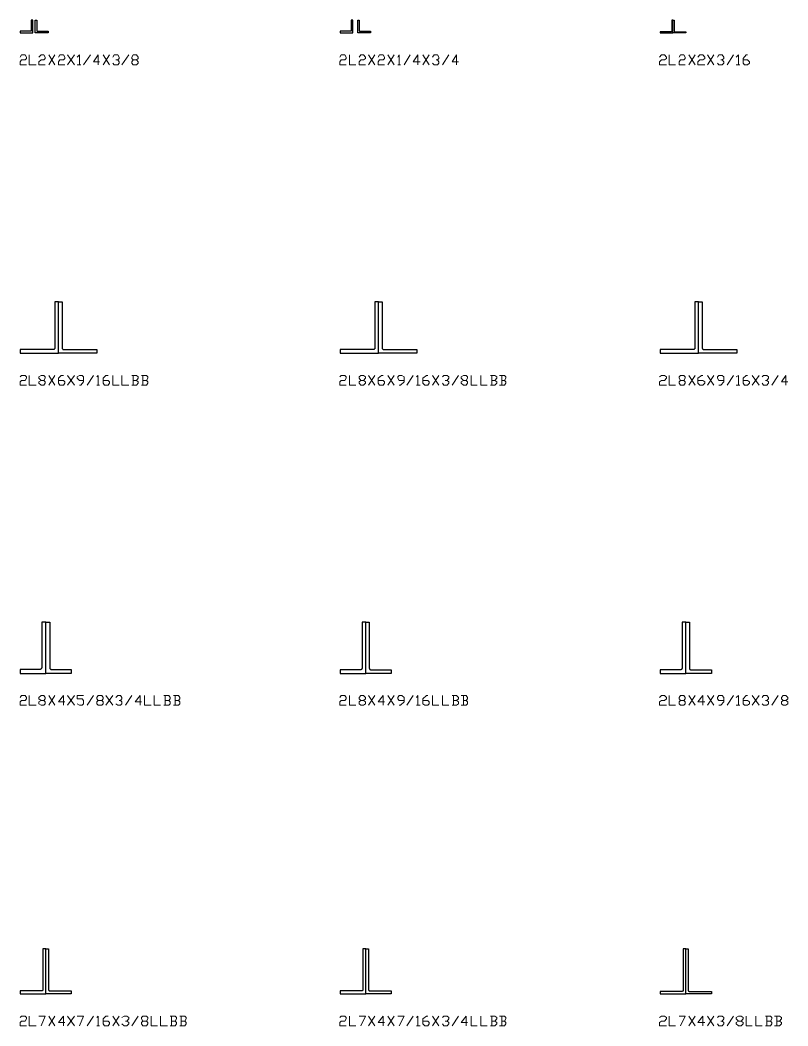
# Model space of a CAD drawing. Header units: inches. Extents: x 0 to 985, y -1555 to 12.
# Drawn here: x 750 to 870, y -555 to -398 of the extents above; entities that cross this region are included whole.
import ezdxf

# ---------------------------------------------------------------- set-up
doc = ezdxf.new("R2010")
doc.units = ezdxf.units.IN
doc.header["$MEASUREMENT"] = 0
doc.layers.add('AISC_STEEL', color=7, linetype='Continuous')

msp = doc.modelspace()

# ---------------------------------------------------------------- linework, layer by layer
at = {"color": 3, "lineweight": 0}
for points in [[(750, -403.76), (750.22, -403.43), (750.77, -403.43), (750.98, -403.76), (750.98, -403.98), (750.77, -404.19), (750.22, -404.19), (750, -404.52), (750, -404.96), (750.98, -404.96)], [(751.42, -403.43), (751.42, -404.96), (752.51, -404.96)], [(752.95, -403.76), (753.27, -403.43), (753.71, -403.43), (753.93, -403.76), (753.93, -403.98), (753.71, -404.19), (753.27, -404.19), (752.95, -404.52), (752.95, -404.96), (753.93, -404.96)], [(754.47, -404.96), (755.45, -403.43)], [(754.47, -403.43), (755.45, -404.96)], [(756, -403.76), (756.22, -403.43), (756.76, -403.43), (756.98, -403.76), (756.98, -403.98), (756.76, -404.19), (756.22, -404.19), (756, -404.52), (756, -404.96), (756.98, -404.96)], [(757.42, -404.96), (758.51, -403.43)], [(757.42, -403.43), (758.51, -404.96)], [(758.94, -403.76), (759.27, -403.43), (759.27, -404.96)], [(759.93, -404.96), (761.02, -403.43)], [(762.43, -404.52), (761.45, -404.52), (762.22, -403.43), (762.22, -404.96)], [(762.98, -404.96), (763.96, -403.43)], [(762.98, -403.43), (763.96, -404.96)], [(764.51, -403.76), (764.72, -403.43), (765.27, -403.43), (765.49, -403.76), (765.49, -403.98), (765.27, -404.19), (764.94, -404.19)], [(765.92, -404.96), (767.01, -403.43)], [(768.21, -404.19), (768.43, -404.52), (768.43, -404.74), (768.21, -404.96), (767.67, -404.96), (767.45, -404.74), (767.45, -404.52), (767.67, -404.19), (768.21, -404.19), (768.43, -403.98), (768.43, -403.76), (768.21, -403.43), (767.67, -403.43), (767.45, -403.76), (767.45, -403.98), (767.67, -404.19)], [(799.95, -403.76), (800.17, -403.43), (800.71, -403.43), (800.93, -403.76), (800.93, -403.98), (800.71, -404.19), (800.17, -404.19), (799.95, -404.52), (799.95, -404.96), (800.93, -404.96)], [(801.47, -403.43), (801.47, -404.96), (802.46, -404.96)], [(803, -403.76), (803.22, -403.43), (803.66, -403.43), (803.98, -403.76), (803.98, -403.98), (803.66, -404.19), (803.22, -404.19), (803, -404.52), (803, -404.96), (803.98, -404.96)], [(804.42, -404.96), (805.4, -403.43)], [(804.42, -403.43), (805.4, -404.96)], [(805.95, -403.76), (806.16, -403.43), (806.71, -403.43), (806.93, -403.76), (806.93, -403.98), (806.71, -404.19), (806.16, -404.19), (805.95, -404.52), (805.95, -404.96), (806.93, -404.96)], [(807.47, -404.96), (808.45, -403.43)], [(807.47, -403.43), (808.45, -404.96)], [(809, -403.76), (809.22, -403.43), (809.22, -404.96)], [(809.98, -404.96), (810.96, -403.43)], [(812.49, -404.52), (811.4, -404.52), (812.16, -403.43), (812.16, -404.96)], [(812.92, -404.96), (813.91, -403.43)], [(812.92, -403.43), (813.91, -404.96)], [(814.45, -403.76), (814.67, -403.43), (815.21, -403.43), (815.43, -403.76), (815.43, -403.98), (815.21, -404.19), (815, -404.19)], [(815.98, -404.96), (816.96, -403.43)], [(818.49, -404.52), (817.51, -404.52), (818.16, -403.43), (818.16, -404.96)], [(849.89, -403.76), (850.22, -403.43), (850.66, -403.43), (850.98, -403.76), (850.98, -403.98), (850.66, -404.19), (850.22, -404.19), (849.89, -404.52), (849.89, -404.96), (850.98, -404.96)], [(851.42, -403.43), (851.42, -404.96), (852.4, -404.96)], [(852.95, -403.76), (853.16, -403.43), (853.71, -403.43), (853.93, -403.76), (853.93, -403.98), (853.71, -404.19), (853.16, -404.19), (852.95, -404.52), (852.95, -404.96), (853.93, -404.96)], [(854.47, -404.96), (855.45, -403.43)], [(854.47, -403.43), (855.45, -404.96)], [(855.89, -403.76), (856.22, -403.43), (856.65, -403.43), (856.98, -403.76), (856.98, -403.98), (856.65, -404.19), (856.22, -404.19), (855.89, -404.52), (855.89, -404.96), (856.98, -404.96)], [(857.42, -404.96), (858.4, -403.43)], [(857.42, -403.43), (858.4, -404.96)], [(858.94, -403.76), (859.16, -403.43), (859.71, -403.43), (859.93, -403.76), (859.93, -403.98), (859.71, -404.19), (859.49, -404.19)], [(860.47, -404.96), (861.45, -403.43)], [(861.89, -403.76), (862.22, -403.43), (862.22, -404.96)], [(862.98, -404.19), (863.63, -404.19), (863.96, -404.52), (863.96, -404.74), (863.63, -404.96), (863.2, -404.96), (862.98, -404.74), (862.98, -403.98), (863.42, -403.43), (863.63, -403.43)], [(758.94, -404.96), (759.49, -404.96)], [(765.27, -404.19), (765.49, -404.52), (765.49, -404.74), (765.27, -404.96), (764.72, -404.96), (764.51, -404.74)], [(809, -404.96), (809.44, -404.96)], [(815.21, -404.19), (815.43, -404.52), (815.43, -404.74), (815.21, -404.96), (814.67, -404.96), (814.45, -404.74)], [(859.71, -404.19), (859.93, -404.52), (859.93, -404.74), (859.71, -404.96), (859.16, -404.96), (858.94, -404.74)], [(861.89, -404.96), (862.43, -404.96)], [(750, -453.7), (750.22, -453.48), (750.77, -453.48), (750.98, -453.7), (750.98, -453.92), (750.77, -454.25), (750.22, -454.25), (750, -454.47), (750, -455.01), (750.98, -455.01)], [(751.42, -453.48), (751.42, -455.01), (752.51, -455.01)], [(753.71, -454.25), (753.93, -454.47), (753.93, -454.68), (753.71, -455.01), (753.27, -455.01), (752.95, -454.68), (752.95, -454.47), (753.27, -454.25), (753.71, -454.25), (753.93, -453.92), (753.93, -453.7), (753.71, -453.48), (753.27, -453.48), (752.95, -453.7), (752.95, -453.92), (753.27, -454.25)], [(754.47, -455.01), (755.45, -453.48)], [(754.47, -453.48), (755.45, -455.01)], [(756, -454.25), (756.76, -454.25), (756.98, -454.47), (756.98, -454.68), (756.76, -455.01), (756.22, -455.01), (756, -454.68), (756, -453.92), (756.44, -453.48), (756.76, -453.48)], [(757.42, -455.01), (758.51, -453.48)], [(757.42, -453.48), (758.51, -455.01)], [(759.27, -455.01), (759.49, -455.01), (759.93, -454.47), (759.93, -453.7), (759.71, -453.48), (759.27, -453.48), (758.94, -453.7), (758.94, -453.92), (759.27, -454.25), (759.93, -454.25)], [(760.47, -455.01), (761.45, -453.48)], [(762, -453.7), (762.22, -453.48), (762.22, -455.01)], [(762.98, -454.25), (763.74, -454.25), (763.96, -454.47), (763.96, -454.68), (763.74, -455.01), (763.2, -455.01), (762.98, -454.68), (762.98, -453.92), (763.42, -453.48), (763.74, -453.48)], [(764.51, -453.48), (764.51, -455.01), (765.49, -455.01)], [(765.92, -453.48), (765.92, -455.01), (767.01, -455.01)], [(768.21, -454.25), (768.43, -453.92), (768.43, -453.7), (768.21, -453.48), (767.45, -453.48)], [(767.67, -453.48), (767.67, -455.01)], [(769.74, -454.25), (769.96, -453.92), (769.96, -453.7), (769.74, -453.48), (768.98, -453.48)], [(769.2, -453.48), (769.2, -455.01)], [(799.95, -453.7), (800.17, -453.48), (800.71, -453.48), (800.93, -453.7), (800.93, -453.92), (800.71, -454.25), (800.17, -454.25), (799.95, -454.47), (799.95, -455.01), (800.93, -455.01)], [(801.47, -453.48), (801.47, -455.01), (802.46, -455.01)], [(803.66, -454.25), (803.98, -454.47), (803.98, -454.68), (803.66, -455.01), (803.22, -455.01), (803, -454.68), (803, -454.47), (803.22, -454.25), (803.66, -454.25), (803.98, -453.92), (803.98, -453.7), (803.66, -453.48), (803.22, -453.48), (803, -453.7), (803, -453.92), (803.22, -454.25)], [(804.42, -455.01), (805.4, -453.48)], [(804.42, -453.48), (805.4, -455.01)], [(805.95, -454.25), (806.71, -454.25), (806.93, -454.47), (806.93, -454.68), (806.71, -455.01), (806.16, -455.01), (805.95, -454.68), (805.95, -453.92), (806.49, -453.48), (806.71, -453.48)], [(807.47, -455.01), (808.45, -453.48)], [(807.47, -453.48), (808.45, -455.01)], [(809.22, -455.01), (809.44, -455.01), (809.98, -454.47), (809.98, -453.7), (809.65, -453.48), (809.22, -453.48), (809, -453.7), (809, -453.92), (809.22, -454.25), (809.98, -454.25)], [(810.42, -455.01), (811.4, -453.48)], [(811.94, -453.7), (812.16, -453.48), (812.16, -455.01)], [(812.92, -454.25), (813.69, -454.25), (813.91, -454.47), (813.91, -454.68), (813.69, -455.01), (813.25, -455.01), (812.92, -454.68), (812.92, -453.92), (813.47, -453.48), (813.69, -453.48)], [(814.45, -455.01), (815.43, -453.48)], [(814.45, -453.48), (815.43, -455.01)], [(815.98, -453.7), (816.2, -453.48), (816.74, -453.48), (816.96, -453.7), (816.96, -453.92), (816.74, -454.25), (816.41, -454.25)], [(817.51, -455.01), (818.49, -453.48)], [(819.69, -454.25), (819.9, -454.47), (819.9, -454.68), (819.69, -455.01), (819.25, -455.01), (818.92, -454.68), (818.92, -454.47), (819.25, -454.25), (819.69, -454.25), (819.9, -453.92), (819.9, -453.7), (819.69, -453.48), (819.25, -453.48), (818.92, -453.7), (818.92, -453.92), (819.25, -454.25)], [(820.45, -453.48), (820.45, -455.01), (821.43, -455.01)], [(821.98, -453.48), (821.98, -455.01), (822.96, -455.01)], [(824.16, -454.25), (824.48, -453.92), (824.48, -453.7), (824.16, -453.48), (823.5, -453.48)], [(823.72, -453.48), (823.72, -455.01)], [(825.68, -454.25), (825.9, -453.92), (825.9, -453.7), (825.68, -453.48), (824.92, -453.48)], [(825.25, -453.48), (825.25, -455.01)], [(849.89, -453.7), (850.22, -453.48), (850.66, -453.48), (850.98, -453.7), (850.98, -453.92), (850.66, -454.25), (850.22, -454.25), (849.89, -454.47), (849.89, -455.01), (850.98, -455.01)], [(851.42, -453.48), (851.42, -455.01), (852.4, -455.01)], [(853.71, -454.25), (853.93, -454.47), (853.93, -454.68), (853.71, -455.01), (853.16, -455.01), (852.95, -454.68), (852.95, -454.47), (853.16, -454.25), (853.71, -454.25), (853.93, -453.92), (853.93, -453.7), (853.71, -453.48), (853.16, -453.48), (852.95, -453.7), (852.95, -453.92), (853.16, -454.25)], [(854.47, -455.01), (855.45, -453.48)], [(854.47, -453.48), (855.45, -455.01)], [(855.89, -454.25), (856.65, -454.25), (856.98, -454.47), (856.98, -454.68), (856.65, -455.01), (856.22, -455.01), (855.89, -454.68), (855.89, -453.92), (856.44, -453.48), (856.65, -453.48)], [(857.42, -455.01), (858.4, -453.48)], [(857.42, -453.48), (858.4, -455.01)], [(859.16, -455.01), (859.49, -455.01), (859.93, -454.47), (859.93, -453.7), (859.71, -453.48), (859.16, -453.48), (858.94, -453.7), (858.94, -453.92), (859.16, -454.25), (859.93, -454.25)], [(860.47, -455.01), (861.45, -453.48)], [(861.89, -453.7), (862.22, -453.48), (862.22, -455.01)], [(862.98, -454.25), (863.63, -454.25), (863.96, -454.47), (863.96, -454.68), (863.63, -455.01), (863.2, -455.01), (862.98, -454.68), (862.98, -453.92), (863.42, -453.48), (863.63, -453.48)], [(864.4, -455.01), (865.49, -453.48)], [(864.4, -453.48), (865.49, -455.01)], [(865.92, -453.7), (866.14, -453.48), (866.69, -453.48), (866.91, -453.7), (866.91, -453.92), (866.69, -454.25), (866.47, -454.25)], [(867.45, -455.01), (868.43, -453.48)], [(869.96, -454.47), (868.98, -454.47), (869.63, -453.48), (869.63, -455.01)], [(762, -455.01), (762.43, -455.01)], [(767.45, -455.01), (768.21, -455.01), (768.43, -454.68), (768.43, -454.47), (768.21, -454.25), (767.67, -454.25)], [(768.98, -455.01), (769.74, -455.01), (769.96, -454.68), (769.96, -454.47), (769.74, -454.25), (769.2, -454.25)], [(811.94, -455.01), (812.49, -455.01)], [(816.74, -454.25), (816.96, -454.47), (816.96, -454.68), (816.74, -455.01), (816.2, -455.01), (815.98, -454.68)], [(823.5, -455.01), (824.16, -455.01), (824.48, -454.68), (824.48, -454.47), (824.16, -454.25), (823.72, -454.25)], [(824.92, -455.01), (825.68, -455.01), (825.9, -454.68), (825.9, -454.47), (825.68, -454.25), (825.25, -454.25)], [(861.89, -455.01), (862.43, -455.01)], [(866.69, -454.25), (866.91, -454.47), (866.91, -454.68), (866.69, -455.01), (866.14, -455.01), (865.92, -454.68)], [(750, -503.76), (750.22, -503.43), (750.77, -503.43), (750.98, -503.76), (750.98, -503.98), (750.77, -504.19), (750.22, -504.19), (750, -504.41), (750, -504.96), (750.98, -504.96)], [(751.42, -503.43), (751.42, -504.96), (752.51, -504.96)], [(753.71, -504.19), (753.93, -504.41), (753.93, -504.74), (753.71, -504.96), (753.27, -504.96), (752.95, -504.74), (752.95, -504.41), (753.27, -504.19), (753.71, -504.19), (753.93, -503.98), (753.93, -503.76), (753.71, -503.43), (753.27, -503.43), (752.95, -503.76), (752.95, -503.98), (753.27, -504.19)], [(754.47, -504.96), (755.45, -503.43)], [(754.47, -503.43), (755.45, -504.96)], [(756.98, -504.41), (756, -504.41), (756.76, -503.43), (756.76, -504.96)], [(757.42, -504.96), (758.51, -503.43)], [(757.42, -503.43), (758.51, -504.96)], [(758.94, -504.74), (759.27, -504.96), (759.71, -504.96), (759.93, -504.74), (759.93, -504.19), (759.71, -503.98), (758.94, -503.98), (758.94, -503.43), (759.93, -503.43)], [(760.47, -504.96), (761.45, -503.43)], [(762.76, -504.19), (762.98, -504.41), (762.98, -504.74), (762.76, -504.96), (762.22, -504.96), (762, -504.74), (762, -504.41), (762.22, -504.19), (762.76, -504.19), (762.98, -503.98), (762.98, -503.76), (762.76, -503.43), (762.22, -503.43), (762, -503.76), (762, -503.98), (762.22, -504.19)], [(763.42, -504.96), (764.51, -503.43)], [(763.42, -503.43), (764.51, -504.96)], [(764.94, -503.76), (765.27, -503.43), (765.71, -503.43), (765.92, -503.76), (765.92, -503.98), (765.71, -504.19), (765.49, -504.19)], [(766.47, -504.96), (767.45, -503.43)], [(768.98, -504.41), (768, -504.41), (768.76, -503.43), (768.76, -504.96)], [(769.41, -503.43), (769.41, -504.96), (770.5, -504.96)], [(770.94, -503.43), (770.94, -504.96), (771.92, -504.96)], [(773.23, -504.19), (773.45, -503.98), (773.45, -503.76), (773.23, -503.43), (772.47, -503.43)], [(772.68, -503.43), (772.68, -504.96)], [(774.76, -504.19), (774.97, -503.98), (774.97, -503.76), (774.76, -503.43), (773.99, -503.43)], [(774.21, -503.43), (774.21, -504.96)], [(799.95, -503.76), (800.17, -503.43), (800.71, -503.43), (800.93, -503.76), (800.93, -503.98), (800.71, -504.19), (800.17, -504.19), (799.95, -504.41), (799.95, -504.96), (800.93, -504.96)], [(801.47, -503.43), (801.47, -504.96), (802.46, -504.96)], [(803.66, -504.19), (803.98, -504.41), (803.98, -504.74), (803.66, -504.96), (803.22, -504.96), (803, -504.74), (803, -504.41), (803.22, -504.19), (803.66, -504.19), (803.98, -503.98), (803.98, -503.76), (803.66, -503.43), (803.22, -503.43), (803, -503.76), (803, -503.98), (803.22, -504.19)], [(804.42, -504.96), (805.4, -503.43)], [(804.42, -503.43), (805.4, -504.96)], [(806.93, -504.41), (805.95, -504.41), (806.71, -503.43), (806.71, -504.96)], [(807.47, -504.96), (808.45, -503.43)], [(807.47, -503.43), (808.45, -504.96)], [(809.22, -504.96), (809.44, -504.96), (809.98, -504.41), (809.98, -503.76), (809.65, -503.43), (809.22, -503.43), (809, -503.76), (809, -503.98), (809.22, -504.19), (809.98, -504.19)], [(810.42, -504.96), (811.4, -503.43)], [(811.94, -503.76), (812.16, -503.43), (812.16, -504.96)], [(812.92, -504.19), (813.69, -504.19), (813.91, -504.41), (813.91, -504.74), (813.69, -504.96), (813.25, -504.96), (812.92, -504.74), (812.92, -503.98), (813.47, -503.43), (813.69, -503.43)], [(814.45, -503.43), (814.45, -504.96), (815.43, -504.96)], [(815.98, -503.43), (815.98, -504.96), (816.96, -504.96)], [(818.16, -504.19), (818.49, -503.98), (818.49, -503.76), (818.16, -503.43), (817.51, -503.43)], [(817.72, -503.43), (817.72, -504.96)], [(819.69, -504.19), (819.9, -503.98), (819.9, -503.76), (819.69, -503.43), (818.92, -503.43)], [(819.25, -503.43), (819.25, -504.96)], [(849.89, -503.76), (850.22, -503.43), (850.66, -503.43), (850.98, -503.76), (850.98, -503.98), (850.66, -504.19), (850.22, -504.19), (849.89, -504.41), (849.89, -504.96), (850.98, -504.96)], [(851.42, -503.43), (851.42, -504.96), (852.4, -504.96)], [(853.71, -504.19), (853.93, -504.41), (853.93, -504.74), (853.71, -504.96), (853.16, -504.96), (852.95, -504.74), (852.95, -504.41), (853.16, -504.19), (853.71, -504.19), (853.93, -503.98), (853.93, -503.76), (853.71, -503.43), (853.16, -503.43), (852.95, -503.76), (852.95, -503.98), (853.16, -504.19)], [(854.47, -504.96), (855.45, -503.43)], [(854.47, -503.43), (855.45, -504.96)], [(856.98, -504.41), (855.89, -504.41), (856.65, -503.43), (856.65, -504.96)], [(857.42, -504.96), (858.4, -503.43)], [(857.42, -503.43), (858.4, -504.96)], [(859.16, -504.96), (859.49, -504.96), (859.93, -504.41), (859.93, -503.76), (859.71, -503.43), (859.16, -503.43), (858.94, -503.76), (858.94, -503.98), (859.16, -504.19), (859.93, -504.19)], [(860.47, -504.96), (861.45, -503.43)], [(861.89, -503.76), (862.22, -503.43), (862.22, -504.96)], [(862.98, -504.19), (863.63, -504.19), (863.96, -504.41), (863.96, -504.74), (863.63, -504.96), (863.2, -504.96), (862.98, -504.74), (862.98, -503.98), (863.42, -503.43), (863.63, -503.43)], [(864.4, -504.96), (865.49, -503.43)], [(864.4, -503.43), (865.49, -504.96)], [(865.92, -503.76), (866.14, -503.43), (866.69, -503.43), (866.91, -503.76), (866.91, -503.98), (866.69, -504.19), (866.47, -504.19)], [(867.45, -504.96), (868.43, -503.43)], [(869.63, -504.19), (869.96, -504.41), (869.96, -504.74), (869.63, -504.96), (869.2, -504.96), (868.98, -504.74), (868.98, -504.41), (869.2, -504.19), (869.63, -504.19), (869.96, -503.98), (869.96, -503.76), (869.63, -503.43), (869.2, -503.43), (868.98, -503.76), (868.98, -503.98), (869.2, -504.19)], [(765.71, -504.19), (765.92, -504.41), (765.92, -504.74), (765.71, -504.96), (765.27, -504.96), (764.94, -504.74)], [(772.47, -504.96), (773.23, -504.96), (773.45, -504.74), (773.45, -504.41), (773.23, -504.19), (772.68, -504.19)], [(773.99, -504.96), (774.76, -504.96), (774.97, -504.74), (774.97, -504.41), (774.76, -504.19), (774.21, -504.19)], [(811.94, -504.96), (812.49, -504.96)], [(817.51, -504.96), (818.16, -504.96), (818.49, -504.74), (818.49, -504.41), (818.16, -504.19), (817.72, -504.19)], [(818.92, -504.96), (819.69, -504.96), (819.9, -504.74), (819.9, -504.41), (819.69, -504.19), (819.25, -504.19)], [(861.89, -504.96), (862.43, -504.96)], [(866.69, -504.19), (866.91, -504.41), (866.91, -504.74), (866.69, -504.96), (866.14, -504.96), (865.92, -504.74)], [(750, -553.7), (750.22, -553.48), (750.77, -553.48), (750.98, -553.7), (750.98, -553.92), (750.77, -554.25), (750.22, -554.25), (750, -554.47), (750, -555.01), (750.98, -555.01)], [(751.42, -553.48), (751.42, -555.01), (752.51, -555.01)], [(752.95, -553.48), (753.93, -553.48), (753.27, -555.01)], [(754.47, -555.01), (755.45, -553.48)], [(754.47, -553.48), (755.45, -555.01)], [(756.98, -554.47), (756, -554.47), (756.76, -553.48), (756.76, -555.01)], [(757.42, -555.01), (758.51, -553.48)], [(757.42, -553.48), (758.51, -555.01)], [(758.94, -553.48), (759.93, -553.48), (759.27, -555.01)], [(760.47, -555.01), (761.45, -553.48)], [(762, -553.7), (762.22, -553.48), (762.22, -555.01)], [(762.98, -554.25), (763.74, -554.25), (763.96, -554.47), (763.96, -554.68), (763.74, -555.01), (763.2, -555.01), (762.98, -554.68), (762.98, -553.92), (763.42, -553.48), (763.74, -553.48)], [(764.51, -555.01), (765.49, -553.48)], [(764.51, -553.48), (765.49, -555.01)], [(765.92, -553.7), (766.25, -553.48), (766.69, -553.48), (767.01, -553.7), (767.01, -553.92), (766.69, -554.25), (766.47, -554.25)], [(766.69, -554.25), (767.01, -554.47), (767.01, -554.68), (766.69, -555.01), (766.25, -555.01), (765.92, -554.68)], [(767.45, -555.01), (768.43, -553.48)], [(769.74, -554.25), (769.96, -554.47), (769.96, -554.68), (769.74, -555.01), (769.2, -555.01), (768.98, -554.68), (768.98, -554.47), (769.2, -554.25), (769.74, -554.25), (769.96, -553.92), (769.96, -553.7), (769.74, -553.48), (769.2, -553.48), (768.98, -553.7), (768.98, -553.92), (769.2, -554.25)], [(770.5, -553.48), (770.5, -555.01), (771.49, -555.01)], [(771.92, -553.48), (771.92, -555.01), (773.01, -555.01)], [(774.21, -554.25), (774.43, -553.92), (774.43, -553.7), (774.21, -553.48), (773.45, -553.48)], [(773.45, -555.01), (774.21, -555.01), (774.43, -554.68), (774.43, -554.47), (774.21, -554.25), (773.67, -554.25)], [(773.67, -553.48), (773.67, -555.01)], [(775.74, -554.25), (775.96, -553.92), (775.96, -553.7), (775.74, -553.48), (774.97, -553.48)], [(774.97, -555.01), (775.74, -555.01), (775.96, -554.68), (775.96, -554.47), (775.74, -554.25), (775.19, -554.25)], [(775.19, -553.48), (775.19, -555.01)], [(799.95, -553.7), (800.17, -553.48), (800.71, -553.48), (800.93, -553.7), (800.93, -553.92), (800.71, -554.25), (800.17, -554.25), (799.95, -554.47), (799.95, -555.01), (800.93, -555.01)], [(801.47, -553.48), (801.47, -555.01), (802.46, -555.01)], [(803, -553.48), (803.98, -553.48), (803.22, -555.01)], [(804.42, -555.01), (805.4, -553.48)], [(804.42, -553.48), (805.4, -555.01)], [(806.93, -554.47), (805.95, -554.47), (806.71, -553.48), (806.71, -555.01)], [(807.47, -555.01), (808.45, -553.48)], [(807.47, -553.48), (808.45, -555.01)], [(809, -553.48), (809.98, -553.48), (809.22, -555.01)], [(810.42, -555.01), (811.4, -553.48)], [(811.94, -553.7), (812.16, -553.48), (812.16, -555.01)], [(812.92, -554.25), (813.69, -554.25), (813.91, -554.47), (813.91, -554.68), (813.69, -555.01), (813.25, -555.01), (812.92, -554.68), (812.92, -553.92), (813.47, -553.48), (813.69, -553.48)], [(814.45, -555.01), (815.43, -553.48)], [(814.45, -553.48), (815.43, -555.01)], [(815.98, -553.7), (816.2, -553.48), (816.74, -553.48), (816.96, -553.7), (816.96, -553.92), (816.74, -554.25), (816.41, -554.25)], [(816.74, -554.25), (816.96, -554.47), (816.96, -554.68), (816.74, -555.01), (816.2, -555.01), (815.98, -554.68)], [(817.51, -555.01), (818.49, -553.48)], [(819.9, -554.47), (818.92, -554.47), (819.69, -553.48), (819.69, -555.01)], [(820.45, -553.48), (820.45, -555.01), (821.43, -555.01)], [(821.98, -553.48), (821.98, -555.01), (822.96, -555.01)], [(824.16, -554.25), (824.48, -553.92), (824.48, -553.7), (824.16, -553.48), (823.5, -553.48)], [(823.5, -555.01), (824.16, -555.01), (824.48, -554.68), (824.48, -554.47), (824.16, -554.25), (823.72, -554.25)], [(823.72, -553.48), (823.72, -555.01)], [(825.68, -554.25), (825.9, -553.92), (825.9, -553.7), (825.68, -553.48), (824.92, -553.48)], [(824.92, -555.01), (825.68, -555.01), (825.9, -554.68), (825.9, -554.47), (825.68, -554.25), (825.25, -554.25)], [(825.25, -553.48), (825.25, -555.01)], [(849.89, -553.7), (850.22, -553.48), (850.66, -553.48), (850.98, -553.7), (850.98, -553.92), (850.66, -554.25), (850.22, -554.25), (849.89, -554.47), (849.89, -555.01), (850.98, -555.01)], [(851.42, -553.48), (851.42, -555.01), (852.4, -555.01)], [(852.95, -553.48), (853.93, -553.48), (853.16, -555.01)], [(854.47, -555.01), (855.45, -553.48)], [(854.47, -553.48), (855.45, -555.01)], [(856.98, -554.47), (855.89, -554.47), (856.65, -553.48), (856.65, -555.01)], [(857.42, -555.01), (858.4, -553.48)], [(857.42, -553.48), (858.4, -555.01)], [(858.94, -553.7), (859.16, -553.48), (859.71, -553.48), (859.93, -553.7), (859.93, -553.92), (859.71, -554.25), (859.49, -554.25)], [(859.71, -554.25), (859.93, -554.47), (859.93, -554.68), (859.71, -555.01), (859.16, -555.01), (858.94, -554.68)], [(860.47, -555.01), (861.45, -553.48)], [(862.65, -554.25), (862.98, -554.47), (862.98, -554.68), (862.65, -555.01), (862.22, -555.01), (861.89, -554.68), (861.89, -554.47), (862.22, -554.25), (862.65, -554.25), (862.98, -553.92), (862.98, -553.7), (862.65, -553.48), (862.22, -553.48), (861.89, -553.7), (861.89, -553.92), (862.22, -554.25)], [(863.42, -553.48), (863.42, -555.01), (864.4, -555.01)], [(864.94, -553.48), (864.94, -555.01), (865.92, -555.01)], [(867.23, -554.25), (867.45, -553.92), (867.45, -553.7), (867.23, -553.48), (866.47, -553.48)], [(866.47, -555.01), (867.23, -555.01), (867.45, -554.68), (867.45, -554.47), (867.23, -554.25), (866.69, -554.25)], [(866.69, -553.48), (866.69, -555.01)], [(868.65, -554.25), (868.98, -553.92), (868.98, -553.7), (868.65, -553.48), (867.89, -553.48)], [(867.89, -555.01), (868.65, -555.01), (868.98, -554.68), (868.98, -554.47), (868.65, -554.25), (868.21, -554.25)], [(868.21, -553.48), (868.21, -555.01)], [(762, -555.01), (762.43, -555.01)], [(811.94, -555.01), (812.49, -555.01)]]:
    msp.add_lwpolyline(points, dxfattribs=at)
at = {"layer": 'AISC_STEEL'}
for points in [[(750, -400), (752, -400), (752, -398), (751.75, -398), (751.75, -399.62), (751.75, -399.64), (751.75, -399.66), (751.74, -399.67), (751.73, -399.69), (751.72, -399.7), (751.71, -399.71), (751.7, -399.72), (751.69, -399.73), (751.67, -399.74), (751.66, -399.75), (751.64, -399.75), (751.62, -399.75), (750, -399.75)], [(754.38, -400), (752.38, -400), (752.38, -398), (752.62, -398), (752.62, -399.62), (752.63, -399.64), (752.63, -399.66), (752.63, -399.67), (752.64, -399.69), (752.65, -399.7), (752.66, -399.71), (752.67, -399.72), (752.69, -399.73), (752.7, -399.74), (752.72, -399.75), (752.73, -399.75), (752.75, -399.75), (754.38, -399.75)], [(800, -400), (802, -400), (802, -398), (801.75, -398), (801.75, -399.62), (801.75, -399.64), (801.75, -399.66), (801.74, -399.67), (801.73, -399.69), (801.72, -399.7), (801.71, -399.71), (801.7, -399.72), (801.69, -399.73), (801.67, -399.74), (801.66, -399.75), (801.64, -399.75), (801.62, -399.75), (800, -399.75)], [(804.75, -400), (802.75, -400), (802.75, -398), (803, -398), (803, -399.62), (803, -399.64), (803, -399.66), (803.01, -399.67), (803.02, -399.69), (803.03, -399.7), (803.04, -399.71), (803.05, -399.72), (803.06, -399.73), (803.08, -399.74), (803.09, -399.75), (803.11, -399.75), (803.12, -399.75), (804.75, -399.75)], [(850, -400), (852, -400), (852, -398), (851.81, -398), (851.81, -399.72), (851.81, -399.73), (851.81, -399.74), (851.8, -399.75), (851.8, -399.76), (851.79, -399.78), (851.78, -399.78), (851.78, -399.79), (851.76, -399.8), (851.75, -399.8), (851.74, -399.81), (851.73, -399.81), (851.72, -399.81), (850, -399.81)], [(854, -400), (852, -400), (852, -398), (852.19, -398), (852.19, -399.72), (852.19, -399.73), (852.19, -399.74), (852.2, -399.75), (852.2, -399.76), (852.21, -399.78), (852.22, -399.78), (852.22, -399.79), (852.24, -399.8), (852.25, -399.8), (852.26, -399.81), (852.27, -399.81), (852.28, -399.81), (854, -399.81)], [(750, -450), (756, -450), (756, -442), (755.44, -442), (755.44, -449.16), (755.44, -449.18), (755.43, -449.21), (755.42, -449.24), (755.41, -449.27), (755.4, -449.3), (755.38, -449.32), (755.36, -449.34), (755.34, -449.36), (755.32, -449.38), (755.3, -449.4), (755.27, -449.41), (755.24, -449.42), (755.21, -449.43), (755.18, -449.44), (755.16, -449.44), (750, -449.44)], [(762, -450), (756, -450), (756, -442), (756.56, -442), (756.56, -449.16), (756.56, -449.18), (756.57, -449.21), (756.58, -449.24), (756.59, -449.27), (756.6, -449.3), (756.62, -449.32), (756.64, -449.34), (756.66, -449.36), (756.68, -449.38), (756.7, -449.4), (756.73, -449.41), (756.76, -449.42), (756.79, -449.43), (756.82, -449.44), (756.84, -449.44), (762, -449.44)], [(800, -450), (806, -450), (806, -442), (805.44, -442), (805.44, -449.16), (805.44, -449.18), (805.43, -449.21), (805.42, -449.24), (805.41, -449.27), (805.4, -449.3), (805.38, -449.32), (805.36, -449.34), (805.34, -449.36), (805.32, -449.38), (805.3, -449.4), (805.27, -449.41), (805.24, -449.42), (805.21, -449.43), (805.18, -449.44), (805.16, -449.44), (800, -449.44)], [(812, -450), (806, -450), (806, -442), (806.56, -442), (806.56, -449.16), (806.56, -449.18), (806.57, -449.21), (806.58, -449.24), (806.59, -449.27), (806.6, -449.3), (806.62, -449.32), (806.64, -449.34), (806.66, -449.36), (806.68, -449.38), (806.7, -449.4), (806.73, -449.41), (806.76, -449.42), (806.79, -449.43), (806.82, -449.44), (806.84, -449.44), (812, -449.44)], [(850, -450), (856, -450), (856, -442), (855.44, -442), (855.44, -449.16), (855.44, -449.18), (855.43, -449.21), (855.42, -449.24), (855.41, -449.27), (855.4, -449.3), (855.38, -449.32), (855.36, -449.34), (855.34, -449.36), (855.32, -449.38), (855.3, -449.4), (855.27, -449.41), (855.24, -449.42), (855.21, -449.43), (855.18, -449.44), (855.16, -449.44), (850, -449.44)], [(862, -450), (856, -450), (856, -442), (856.56, -442), (856.56, -449.16), (856.56, -449.18), (856.57, -449.21), (856.58, -449.24), (856.59, -449.27), (856.6, -449.3), (856.62, -449.32), (856.64, -449.34), (856.66, -449.36), (856.68, -449.38), (856.7, -449.4), (856.73, -449.41), (856.76, -449.42), (856.79, -449.43), (856.82, -449.44), (856.84, -449.44), (862, -449.44)], [(750, -500), (754, -500), (754, -492), (753.38, -492), (753.38, -499.06), (753.37, -499.09), (753.37, -499.12), (753.36, -499.15), (753.35, -499.18), (753.34, -499.2), (753.33, -499.23), (753.31, -499.25), (753.29, -499.27), (753.27, -499.29), (753.25, -499.31), (753.23, -499.33), (753.2, -499.34), (753.18, -499.35), (753.15, -499.36), (753.12, -499.37), (753.09, -499.37), (753.06, -499.38), (750, -499.38)], [(758, -500), (754, -500), (754, -492), (754.62, -492), (754.62, -499.06), (754.63, -499.09), (754.63, -499.12), (754.64, -499.15), (754.65, -499.18), (754.66, -499.2), (754.67, -499.23), (754.69, -499.25), (754.71, -499.27), (754.73, -499.29), (754.75, -499.31), (754.77, -499.33), (754.8, -499.34), (754.82, -499.35), (754.85, -499.36), (754.88, -499.37), (754.91, -499.37), (754.94, -499.38), (758, -499.38)], [(800, -500), (804, -500), (804, -492), (803.44, -492), (803.44, -499.16), (803.44, -499.18), (803.43, -499.21), (803.42, -499.24), (803.41, -499.27), (803.4, -499.3), (803.38, -499.32), (803.36, -499.34), (803.34, -499.36), (803.32, -499.38), (803.3, -499.4), (803.27, -499.41), (803.24, -499.42), (803.21, -499.43), (803.18, -499.44), (803.16, -499.44), (800, -499.44)], [(808, -500), (804, -500), (804, -492), (804.56, -492), (804.56, -499.16), (804.56, -499.18), (804.57, -499.21), (804.58, -499.24), (804.59, -499.27), (804.6, -499.3), (804.62, -499.32), (804.64, -499.34), (804.66, -499.36), (804.68, -499.38), (804.7, -499.4), (804.73, -499.41), (804.76, -499.42), (804.79, -499.43), (804.82, -499.44), (804.84, -499.44), (808, -499.44)], [(850, -500), (854, -500), (854, -492), (853.44, -492), (853.44, -499.16), (853.44, -499.18), (853.43, -499.21), (853.42, -499.24), (853.41, -499.27), (853.4, -499.3), (853.38, -499.32), (853.36, -499.34), (853.34, -499.36), (853.32, -499.38), (853.3, -499.4), (853.27, -499.41), (853.24, -499.42), (853.21, -499.43), (853.18, -499.44), (853.16, -499.44), (850, -499.44)], [(858, -500), (854, -500), (854, -492), (854.56, -492), (854.56, -499.16), (854.56, -499.18), (854.57, -499.21), (854.58, -499.24), (854.59, -499.27), (854.6, -499.3), (854.62, -499.32), (854.64, -499.34), (854.66, -499.36), (854.68, -499.38), (854.7, -499.4), (854.73, -499.41), (854.76, -499.42), (854.79, -499.43), (854.82, -499.44), (854.84, -499.44), (858, -499.44)], [(750, -550), (754, -550), (754, -543), (753.56, -543), (753.56, -549.34), (753.56, -549.37), (753.55, -549.4), (753.55, -549.43), (753.53, -549.45), (753.52, -549.48), (753.5, -549.5), (753.48, -549.52), (753.45, -549.53), (753.43, -549.55), (753.4, -549.55), (753.37, -549.56), (753.34, -549.56), (750, -549.56)], [(758, -550), (754, -550), (754, -543), (754.44, -543), (754.44, -549.34), (754.44, -549.37), (754.45, -549.4), (754.45, -549.43), (754.47, -549.45), (754.48, -549.48), (754.5, -549.5), (754.52, -549.52), (754.55, -549.53), (754.57, -549.55), (754.6, -549.55), (754.63, -549.56), (754.66, -549.56), (758, -549.56)], [(800, -550), (804, -550), (804, -543), (803.56, -543), (803.56, -549.34), (803.56, -549.37), (803.55, -549.4), (803.55, -549.43), (803.53, -549.45), (803.52, -549.48), (803.5, -549.5), (803.48, -549.52), (803.45, -549.53), (803.43, -549.55), (803.4, -549.55), (803.37, -549.56), (803.34, -549.56), (800, -549.56)], [(808, -550), (804, -550), (804, -543), (804.44, -543), (804.44, -549.34), (804.44, -549.37), (804.45, -549.4), (804.45, -549.43), (804.47, -549.45), (804.48, -549.48), (804.5, -549.5), (804.52, -549.52), (804.55, -549.53), (804.57, -549.55), (804.6, -549.55), (804.63, -549.56), (804.66, -549.56), (808, -549.56)], [(850, -550), (854, -550), (854, -543), (853.62, -543), (853.62, -549.44), (853.62, -549.46), (853.62, -549.49), (853.61, -549.51), (853.6, -549.53), (853.59, -549.55), (853.57, -549.57), (853.55, -549.59), (853.53, -549.6), (853.51, -549.61), (853.49, -549.62), (853.46, -549.62), (853.44, -549.62), (850, -549.62)], [(858, -550), (854, -550), (854, -543), (854.38, -543), (854.38, -549.44), (854.38, -549.46), (854.38, -549.49), (854.39, -549.51), (854.4, -549.53), (854.41, -549.55), (854.43, -549.57), (854.45, -549.59), (854.47, -549.6), (854.49, -549.61), (854.51, -549.62), (854.54, -549.62), (854.56, -549.62), (858, -549.62)]]:
    msp.add_lwpolyline(points, close=True, dxfattribs=at)

doc.saveas('drawing.dxf')
